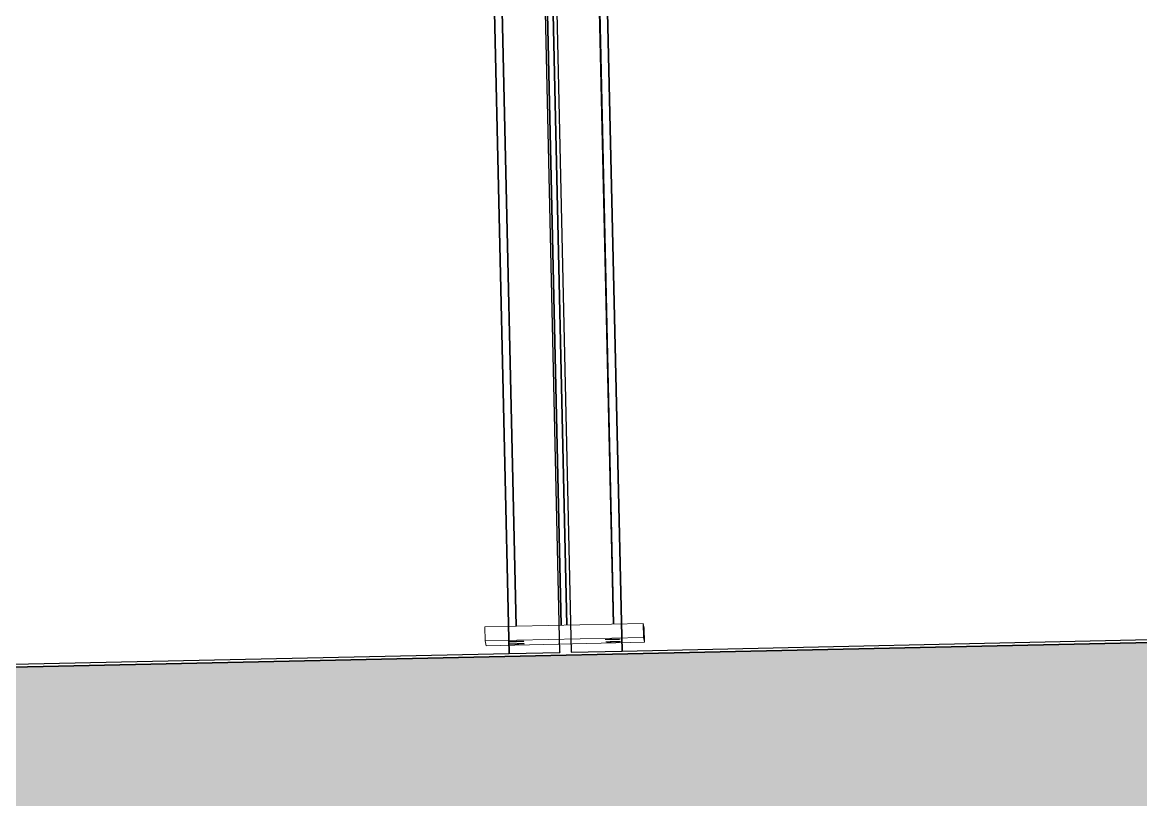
# Model space of a CAD drawing. Header units: metres. Extents: x -1147.3 to -1090.7, y 3.4 to 26.8.
# Drawn here: x -1141.393 to -1139.416, y 23.08 to 24.454 of the extents above; entities that cross this region are included whole.
import ezdxf

# ---------------------------------------------------------------- set-up
doc = ezdxf.new("R2010")
doc.units = ezdxf.units.M
for name, color, linetype, lineweight in [('A-DETL', 7, 'Continuous', 13), ('A-DETL-GENF', 7, 'Continuous', 9), ('A-GENM', 7, 'Continuous', 35), ('S-FSTN', 7, 'Continuous', 18)]:
    doc.layers.add(name, color=color, linetype=linetype, lineweight=lineweight)

# ---------------------------------------------------------------- blocks, each defined once
blk = doc.blocks.new('SCR_B_08_NE_3 - SCR_B_08_NE_3-5606375-DRG-2873023 - SECTION 2')
at = {"layer": 'A-GENM', "color": 254, "lineweight": 25, "true_color": 0xd4d4d4}
for p, q in [((-1140.4785, 25.7968), (-1140.4227, 23.3407)), ((-1140.3885, 25.7948), (-1140.3327, 23.3426)), ((-1140.3327, 23.3426), (-1140.3885, 25.7948)), ((-1140.3327, 23.3426), (-1139.3327, 23.3644)), ((-1140.4227, 23.3407), (-1140.3327, 23.3426))]:
    blk.add_line(p, q, dxfattribs=at)
blk = doc.blocks.new('SCR_B_08_NE_4 - SCR_B_08_NE_4-5607213-DRG-2873023 - SECTION 2')
at = {"layer": 'A-GENM', "color": 254, "lineweight": 25, "true_color": 0xd4d4d4}
for p, q in [((-1140.5886, 25.7992), (-1140.5327, 23.3384)), ((-1140.5327, 23.3384), (-1140.5886, 25.7992)), ((-1140.4427, 23.3403), (-1140.4986, 25.7973)), ((-1141.5327, 23.3166), (-1140.5327, 23.3384)), ((-1140.5327, 23.3384), (-1140.4427, 23.3403)), ((-1140.4427, 23.3409), (-1140.4427, 23.3403))]:
    blk.add_line(p, q, dxfattribs=at)
blk = doc.blocks.new('T2DPAA-T2D-C3S-DU-M3D-100304_rvt-1-DRG-2873023 - SECTION 2')
at = {"layer": 'A-GENM', "color": 254, "lineweight": 25, "true_color": 0xd4d4d4}
for name in ['SCR_B_08_NE_4 - SCR_B_08_NE_4-5607213-DRG-2873023 - SECTION 2', 'SCR_B_08_NE_3 - SCR_B_08_NE_3-5606375-DRG-2873023 - SECTION 2']:
    blk.add_blockref(name, (0, 0), dxfattribs=at)
blk = doc.blocks.new('BR08_GEN_POST_0 - 360UB_BASE-V6-DRG-2873023 - SECTION 2')
at = {"layer": 'A-GENM'}
for p, q in [((-1140.4025, 25.7951), (-1140.3478, 23.3903)), ((-1140.5199, 23.3865), (-1140.5717, 25.663)), ((-1140.3995, 25.6592), (-1140.3479, 23.3903)), ((-1140.4404, 23.3883), (-1140.4646, 24.4694)), ((-1140.4546, 24.4689), (-1140.4304, 23.3885))]:
    blk.add_line(p, q, dxfattribs=at)
blk = doc.blocks.new('Barrier Post Column Base Plate - 25mm-V11-DRG-2873023 - SECTION 2')
at = {"layer": 'S-FSTN'}
for p, q in [((-1140.5755, 23.3853), (-1140.2956, 23.3914)), ((-1140.2956, 23.3914), (-1140.2936, 23.3831)), ((-1140.295, 23.3665), (-1140.2956, 23.3914)), ((-1140.575, 23.3604), (-1140.5755, 23.3853)), ((-1140.2936, 23.3831), (-1140.2931, 23.3581)), ((-1140.295, 23.3665), (-1140.575, 23.3604)), ((-1140.575, 23.3604), (-1140.573, 23.352)), ((-1140.573, 23.352), (-1140.2931, 23.3581)), ((-1140.2931, 23.3581), (-1140.295, 23.3665))]:
    blk.add_line(p, q, dxfattribs=at)
for centre, start_param, end_param in [((-1140.5195, 23.3595), 0.006379, 3.147971), ((-1140.5195, 23.3595), 3.147971, 6.289564), ((-1140.5185, 23.3553), 0.006379, 3.147971), ((-1140.5185, 23.3553), 3.147971, 6.289564), ((-1140.3495, 23.3632), 0.006379, 3.147971), ((-1140.3495, 23.3632), 3.147971, 6.289564), ((-1140.3486, 23.359), 0.006379, 3.147971), ((-1140.3486, 23.359), 3.147971, 6.289564)]:
    blk.add_ellipse(centre, major_axis=(0.013, 0.0003), ratio=0.029847, start_param=start_param, end_param=end_param, dxfattribs=at)

msp = doc.modelspace()

# ---------------------------------------------------------------- hatches: boundary and pattern name
at = {"layer": 'A-DETL-GENF', "true_color": 0xc0c0c0}
msp.add_hatch(color=9, dxfattribs=at).paths.add_polyline_path([(-1145.8409, 21.3073), (-1136.0351, 21.3853), (-1136.0351, 23.4305), (-1145.8409, 23.2172), (-1145.8409, 21.3418)])

# ---------------------------------------------------------------- linework, layer by layer
at = {"layer": 'A-DETL', "lineweight": 35}
msp.add_line((-1136.0351, 23.4305), (-1145.8409, 23.2177), dxfattribs=at)

# ---------------------------------------------------------------- block references
at = {"lineweight": 5}
msp.add_blockref('T2DPAA-T2D-C3S-DU-M3D-100304_rvt-1-DRG-2873023 - SECTION 2', (0, 0), dxfattribs=at)
at = {"layer": 'A-GENM'}
msp.add_blockref('BR08_GEN_POST_0 - 360UB_BASE-V6-DRG-2873023 - SECTION 2', (0, 0), dxfattribs=at)
at = {"layer": 'S-FSTN'}
msp.add_blockref('Barrier Post Column Base Plate - 25mm-V11-DRG-2873023 - SECTION 2', (0, 0), dxfattribs=at)

doc.saveas('drawing.dxf')
